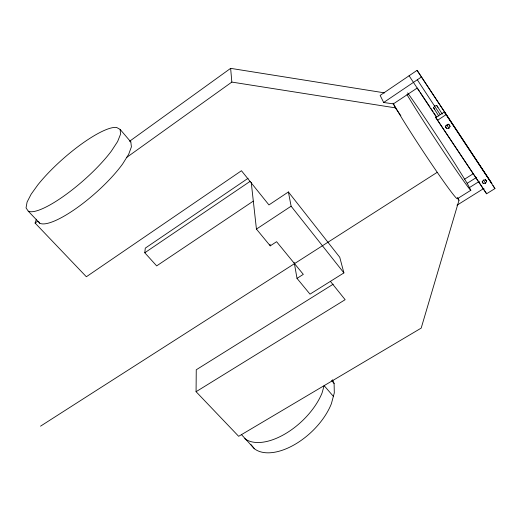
<?xml version="1.0" encoding="UTF-8"?>
<svg xmlns="http://www.w3.org/2000/svg" width="521" height="521" viewBox="0 0 521 521"><rect width="100%" height="100%" fill="white"/><g stroke="black" fill="none" stroke-linecap="round" stroke-linejoin="round"><path stroke-width="0.78" d="M457.555 197.68L458.994 200.279L421.183 328.113L238.657 436.311L196.072 391.701L196.254 369.773L333.212 284.199M253.245 201.145L156.665 265.892L144.786 252.763L145.294 248.126L248.12 178.267M294.209 262.473L297.009 278.37L310.002 294.144L343.906 272.906L339.757 257.283L288.4 191.962L268.94 204.916L241.457 170.732L86.356 276.755L35.089 223.047L36.405 219.211M438.702 115.942L433.609 107.795L434.677 105.906L436.845 105.659L437.94 107.306M445.676 125.704L447.181 125.535L447.936 124.232M450.066 126.336L448.933 124.623L446.653 124.884L445.514 126.857L446.653 128.563L448.933 128.303L450.066 126.336L448.659 124.128M486.653 181.425L485.585 179.817L483.377 180.064L482.244 181.92L483.312 183.522L485.513 183.275L486.653 181.425L485.481 179.595M384.641 92.888L230.64 68.355L129.631 141.23L130.83 141.927L131.409 146.85L128.667 154.32L122.676 163.894A61.231 15.747 -41.3 0 1 77.329 207.579A61.231 15.747 -41.3 0 1 39.726 223.216L28.232 211.142L26.05 207.866L27.085 202.07L31.123 194.235L37.799 184.929A61.673 14.868 -41.3 0 1 116.574 127.443L120.136 129.416L130.83 141.927M35.089 223.047L37.519 221.308M126.759 157.368L231.838 82.084L395.406 107.873L400.844 115.779M144.786 252.763L250.139 181.341M416.995 88.179L393.329 103.9L383.671 102.487L380.148 95.395L417.08 70.348L491.85 183.47L417.08 70.348M383.43 102.65L421.391 77.023M435.797 117.609L444.289 111.989L494.95 188.576L486.607 193.773L435.797 117.609L486.607 193.773M297.009 278.37L303.307 274.372L276.605 241.705L270.236 245.853L256.436 229.09L291.115 206.199L288.4 191.962M437.477 120.331L446.028 114.679L444.289 111.989M40.534 426.165L437.236 172.301M464.66 179.139L473.478 173.565M393.042 103.151L401.854 118.137A61.465 2.585 56.7 0 0 436.793 171.65A61.465 2.585 56.7 0 0 457.347 198.735L470.834 190.276L467.187 183.307L476.741 177.283M469.226 187.71L479.3 181.38M456.943 205.248L483.963 188.355M196.072 391.701L345.143 299.692L330.386 281.347M241.497 434.625L254.411 448.77A52.94 29.476 -43.1 0 0 295.107 444.302A52.94 29.476 -43.1 0 0 331.389 403.716L334.3 392.893L334.098 383.469L332.496 379.763M333.375 396.344L324.127 385.651L322.056 392.997A53.311 28.968 -43 0 1 285.391 433.739A53.311 28.968 -43 0 1 244.772 438.649M331.571 380.519L334.098 383.469M251.07 444.687L254.411 448.77M291.115 206.199L343.906 272.906M457.399 197.954L458.994 200.279M38.528 221.458L39.726 223.216M409.083 75.766L436.696 117.648M417.308 88.075L419.561 91.449M420.467 92.797L429.936 106.974M430.841 108.329L433.094 111.702M434 113.05L436.253 116.43M417.301 79.778L440.225 114.692M433.609 107.795L434.703 109.443M492.944 185.489L494.95 188.576M436.845 105.659L442.257 114.086M483.573 180.214L485.513 183.275M447.181 125.535L448.933 128.303M482.153 181.686L483.312 183.522M445.266 126.343L446.653 128.563M467.187 183.307L456.031 165.333A61.732 1.583 56.6 0 0 407.637 92.914M406.986 94.698L415.738 108.909A61.732 1.583 56.6 0 0 450.925 162.598A61.732 1.583 56.6 0 0 470.834 190.276M393.329 103.9L395.406 107.873M270.021 244.245L270.236 245.853M251.233 182.389L256.436 229.09M230.64 68.355L231.838 82.084M120.136 129.416L120.553 134.177L117.629 141.517L111.448 150.992A61.673 14.868 -41.3 0 1 65.594 194.815A61.673 14.868 -41.3 0 1 28.232 211.142"/></g></svg>
